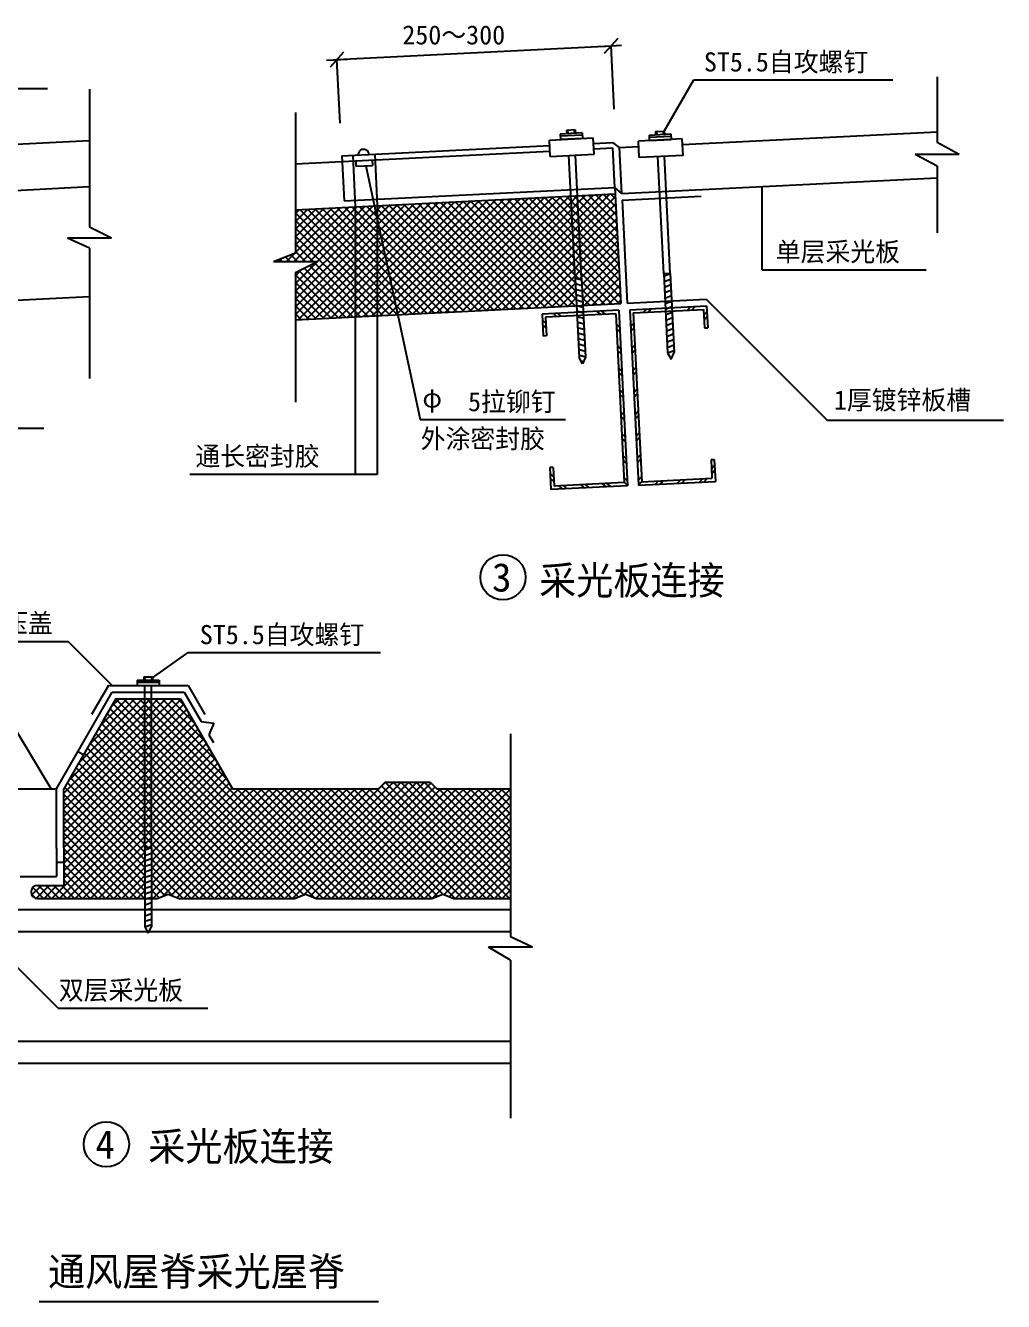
# Model space of a CAD drawing. Header units: metres. Extents: x -1136 to 13898, y -5885 to 14853.
# Drawn here: x 4993 to 13898, y -5885 to 5737 of the extents above; entities that cross this region are included whole.
import ezdxf

# ---------------------------------------------------------------- set-up
doc = ezdxf.new("R2010")
doc.units = ezdxf.units.M
for name, color, linetype in [('1', 2, 'Continuous'), ('2', 3, 'Continuous'), ('3', 4, 'Continuous'), ('4', 5, 'Continuous'), ('5', 6, 'Continuous'), ('标注', 2, 'Continuous')]:
    doc.layers.add(name, color=color, linetype=linetype)

# ---------------------------------------------------------------- blocks, each defined once
blk = doc.blocks.new('_ArchTick')
blk.add_line((-0.32, 0), (0.32, 0))
at = {"color": 6, "linetype": 'ByBlock'}
blk.add_lwpolyline([(-0.21, -0.21), (0.22, 0.22)], dxfattribs=at)

msp = doc.modelspace()

# ---------------------------------------------------------------- linework, layer by layer
for p, q in [((7875.39, 4499.02), (9768.97, 4593.69)), ((9997.18, 3433.64), (9941.25, 4552.25)), ((10057.11, 3436.64), (10001.18, 4555.24)), ((10168.47, 4613.67), (10342.31, 4622.36)), ((10360.29, 4262.81), (10342.31, 4622.36)), ((10423.75, 4205.91), (10402.78, 4625.38)), ((9960.34, 4127.63), (10017.14, 4184.43)), ((10020.92, 4117.5), (10091.57, 4188.15)), ((10024.29, 4050.16), (10166.01, 4191.88)), ((10027.66, 3982.82), (10240.44, 4195.6)), ((10031.02, 3915.47), (10314.87, 4199.32)), ((10378.16, 3862.55), (10054.42, 4186.3)), ((10374.44, 3936.98), (10121.76, 4189.66)), ((10370.72, 4011.42), (10189.1, 4193.03)), ((10367, 4085.85), (10256.45, 4196.4)), ((10363.28, 4160.28), (10323.79, 4199.77)), ((7437.55, 3584.74), (7933.04, 4080.23)), ((7448.62, 3666.53), (7858.6, 4076.51)), ((7448.62, 3737.24), (7784.17, 4072.78)), ((7448.62, 3807.95), (7709.74, 4069.06)), ((7508.26, 3584.74), (7994.16, 4070.65)), ((7994.16, 3771.67), (7697.39, 4068.45)), ((7994.16, 3842.39), (7764.74, 4071.81)), ((7994.16, 3913.1), (7832.08, 4075.18)), ((7994.16, 3983.81), (7899.42, 4078.55)), ((7994.16, 4054.52), (7966.77, 4081.91)), ((7994.16, 3929.22), (8156.33, 4091.39)), ((7994.16, 3999.93), (8081.9, 4087.67)), ((7994.16, 4070.65), (8007.47, 4083.95)), ((8193.91, 3925.48), (8034.11, 4085.28)), ((8185.8, 4004.3), (8101.45, 4088.65)), ((8193.91, 3987.55), (8305.2, 4098.84)), ((8193.91, 4058.26), (8230.77, 4095.11)), ((8202.67, 3925.6), (8379.63, 4102.56)), ((8215.15, 3867.37), (8454.06, 4106.28)), ((8227.64, 3809.14), (8528.49, 4110)), ((9189.71, 3141.81), (8236.14, 4095.38)), ((8240.12, 3750.91), (8602.93, 4113.72)), ((8252.6, 3692.68), (8677.36, 4117.44)), ((8265.08, 3634.45), (8751.79, 4121.17)), ((8277.56, 3576.23), (8826.22, 4124.89)), ((8290.04, 3518), (8900.66, 4128.61)), ((8302.53, 3459.77), (8975.09, 4132.33)), ((9257.05, 3145.18), (8303.48, 4098.75)), ((8315.01, 3401.54), (9049.52, 4136.05)), ((8327.49, 3343.31), (9123.95, 4139.77)), ((8339.97, 3285.08), (9198.39, 4143.5)), ((8352.45, 3226.85), (9272.82, 4147.22)), ((8364.93, 3168.62), (9347.25, 4150.94)), ((9324.4, 3148.55), (8370.83, 4102.12)), ((8377.41, 3110.39), (9421.68, 4154.66)), ((9391.74, 3151.91), (8438.17, 4105.48)), ((8442.17, 3104.44), (9496.11, 4158.38)), ((9459.09, 3155.28), (8505.51, 4108.85)), ((8516.6, 3108.16), (9570.55, 4162.1)), ((9526.43, 3158.65), (8572.86, 4112.22)), ((8591.03, 3111.88), (9644.98, 4165.83)), ((9593.77, 3162.02), (8640.2, 4115.59)), ((8665.47, 3115.6), (9719.41, 4169.55)), ((9661.12, 3165.38), (8707.55, 4118.95)), ((8739.9, 3119.32), (9793.84, 4173.27)), ((9728.46, 3168.75), (8774.89, 4122.32)), ((8814.33, 3123.04), (9868.28, 4176.99)), ((9795.8, 3172.12), (8842.23, 4125.69)), ((8888.76, 3126.77), (9942.71, 4180.71)), ((9863.15, 3175.48), (8909.58, 4129.06)), ((8963.19, 3130.49), (9960.34, 4127.63)), ((9930.49, 3178.85), (8976.92, 4132.42)), ((9997.83, 3182.22), (9044.26, 4135.79)), ((10004.4, 3246.36), (9111.61, 4139.16)), ((10000.68, 3320.79), (9178.95, 4142.52)), ((9996.96, 3395.22), (9246.29, 4145.89)), ((9993.24, 3469.66), (9313.64, 4149.26)), ((9989.52, 3544.09), (9380.98, 4152.63)), ((9985.8, 3618.52), (9448.32, 4155.99)), ((9982.07, 3692.95), (9515.67, 4159.36)), ((9978.35, 3767.38), (9583.01, 4162.73)), ((9974.63, 3841.82), (9650.35, 4166.09)), ((9970.91, 3916.25), (9717.7, 4169.46)), ((9967.19, 3990.68), (9785.04, 4172.83)), ((9963.47, 4065.11), (9852.38, 4176.2)), ((9959.74, 4139.55), (9919.73, 4179.56)), ((10022.98, 4076.31), (9959.74, 4139.55)), ((9963.71, 4060.29), (10020.92, 4117.5)), ((10019.26, 4150.74), (9987.07, 4182.93)), ((10381.88, 3788.12), (10019.26, 4150.74)), ((10385.6, 3713.69), (10022.98, 4076.31)), ((10034.39, 3848.13), (10362.48, 4176.22)), ((10037.76, 3780.79), (10365.85, 4108.87)), ((7448.62, 3878.66), (7635.31, 4065.34)), ((7448.62, 3949.37), (7560.88, 4061.62)), ((7448.62, 4020.08), (7486.44, 4057.9)), ((7994.16, 3488.83), (7448.62, 4034.37)), ((7994.16, 3418.12), (7448.62, 3963.66)), ((7994.16, 3559.54), (7495.36, 4058.34)), ((7994.16, 3630.25), (7562.71, 4061.71)), ((7578.97, 3584.74), (7994.16, 3999.93)), ((7994.16, 3700.96), (7630.05, 4065.08)), ((8193.91, 3854.77), (7994.16, 4054.52)), ((7994.16, 3858.51), (8177.71, 4042.06)), ((7994.16, 3787.8), (8190.19, 3983.83)), ((8193.91, 3784.06), (7994.16, 3983.81)), ((9122.37, 3138.45), (8193.91, 4066.9)), ((9055.02, 3135.08), (8193.91, 3996.19)), ((9037.63, 3134.21), (9963.71, 4060.29)), ((9112.06, 3137.93), (9967.07, 3992.95)), ((10026.7, 4001.88), (9963.47, 4065.11)), ((9967.07, 3992.95), (10024.29, 4050.16)), ((10030.42, 3927.45), (9967.19, 3990.68)), ((9970.44, 3925.6), (10027.66, 3982.82)), ((10389.33, 3639.25), (10026.7, 4001.88)), ((10041.12, 3713.44), (10369.21, 4041.53)), ((10044.49, 3646.1), (10372.58, 3974.19)), ((7448.62, 3383.68), (7994.16, 3929.22)), ((7994.16, 3347.41), (7448.62, 3892.95)), ((7448.62, 3312.97), (7994.16, 3858.51)), ((7994.16, 3717.09), (8193.91, 3916.84)), ((8193.91, 3713.35), (7994.16, 3913.1)), ((7994.16, 3646.38), (8193.91, 3846.13)), ((8193.91, 3642.63), (7994.16, 3842.39)), ((8193.91, 3916.84), (8202.67, 3925.6)), ((8205.1, 3914.3), (8193.91, 3925.48)), ((8193.91, 3846.13), (8215.15, 3867.37)), ((8224.39, 3824.29), (8193.91, 3854.77)), ((8987.68, 3131.71), (8205.1, 3914.3)), ((9186.49, 3141.65), (9970.44, 3925.6)), ((9260.92, 3145.37), (9973.81, 3858.26)), ((10034.15, 3853.01), (9970.91, 3916.25)), ((9973.81, 3858.26), (10031.02, 3915.47)), ((10037.87, 3778.58), (9974.63, 3841.82)), ((9977.18, 3790.92), (10034.39, 3848.13)), ((10393.05, 3564.82), (10030.42, 3927.45)), ((10396.77, 3490.39), (10034.15, 3853.01)), ((10047.86, 3578.76), (10375.95, 3906.84)), ((10051.23, 3511.41), (10379.31, 3839.5)), ((7994.16, 3276.7), (7448.62, 3822.24)), ((7448.62, 3242.26), (7994.16, 3787.8)), ((7615.41, 3584.74), (7448.62, 3751.53)), ((7994.16, 3575.67), (8193.91, 3775.42)), ((8193.91, 3571.92), (7994.16, 3771.67)), ((8193.91, 3775.42), (8227.64, 3809.14)), ((8243.68, 3734.29), (8193.91, 3784.06)), ((8193.91, 3704.71), (8240.12, 3750.91)), ((8920.34, 3128.34), (8224.39, 3824.29)), ((8852.99, 3124.98), (8243.68, 3734.29)), ((9335.36, 3149.09), (9977.18, 3790.92)), ((9409.79, 3152.82), (9980.54, 3723.57)), ((10041.59, 3704.15), (9978.35, 3767.38)), ((9980.54, 3723.57), (10037.76, 3780.79)), ((10400.49, 3415.96), (10037.87, 3778.58)), ((10054.59, 3444.07), (10382.68, 3772.16)), ((7296.13, 3584.74), (7328.71, 3617.32)), ((7332.57, 3584.74), (7308.16, 3609.15)), ((7403.28, 3584.74), (7358.45, 3629.57)), ((7366.84, 3584.74), (7446.59, 3664.49)), ((7473.99, 3584.74), (7409.18, 3649.55)), ((7448.62, 3171.55), (7994.16, 3717.09)), ((7544.7, 3584.74), (7448.62, 3680.82)), ((7448.62, 3100.84), (7994.16, 3646.38)), ((7994.16, 3504.96), (8193.91, 3704.71)), ((8193.91, 3501.21), (7994.16, 3700.96)), ((7994.16, 3434.25), (8193.91, 3634)), ((8193.91, 3430.5), (7994.16, 3630.25)), ((8262.97, 3644.29), (8193.91, 3713.35)), ((8193.91, 3634), (8252.6, 3692.68)), ((8282.27, 3554.28), (8193.91, 3642.63)), ((8193.91, 3563.29), (8265.08, 3634.45)), ((8785.65, 3121.61), (8262.97, 3644.29)), ((9484.22, 3156.54), (9983.91, 3656.23)), ((10045.31, 3629.72), (9982.07, 3692.95)), ((9983.91, 3656.23), (10041.12, 3713.44)), ((10049.03, 3555.28), (9985.8, 3618.52)), ((9987.28, 3588.88), (10044.49, 3646.1)), ((10404.21, 3341.52), (10041.59, 3704.15)), ((10407.93, 3267.09), (10045.31, 3629.72)), ((10057.96, 3376.73), (10386.05, 3704.81)), ((10061.33, 3309.38), (10389.42, 3637.47)), ((7261.86, 3584.74), (7259.21, 3587.39)), ((7448.62, 3454.39), (7507.62, 3513.39)), ((7474.55, 3056.05), (7994.16, 3575.67)), ((7910.18, 3077.84), (7488.03, 3499.99)), ((7977.53, 3081.2), (7534.77, 3523.97)), ((7548.98, 3059.78), (7994.16, 3504.96)), ((7994.16, 3135.28), (7582.22, 3547.23)), ((7994.16, 3205.99), (7628.24, 3571.91)), ((7994.16, 3363.54), (8193.91, 3563.29)), ((8193.91, 3359.79), (7994.16, 3559.54)), ((7994.16, 3292.83), (8193.91, 3492.58)), ((8193.91, 3289.08), (7994.16, 3488.83)), ((8193.91, 3492.58), (8277.56, 3576.23)), ((8301.56, 3464.28), (8193.91, 3571.92)), ((8193.91, 3421.87), (8290.04, 3518)), ((8320.85, 3374.28), (8193.91, 3501.21)), ((8718.31, 3118.24), (8282.27, 3554.28)), ((9558.65, 3160.26), (9987.28, 3588.88)), ((9633.08, 3163.98), (9990.64, 3521.54)), ((10052.75, 3480.85), (9989.52, 3544.09)), ((9990.64, 3521.54), (10047.86, 3578.76)), ((9994.01, 3454.2), (10051.23, 3511.41)), ((10401.89, 3202.42), (10049.03, 3555.28)), ((10064.7, 3242.04), (10392.78, 3570.13)), ((10079.68, 3186.31), (10396.15, 3502.78)), ((7842.84, 3074.47), (7448.62, 3468.69)), ((7775.5, 3071.1), (7448.62, 3397.98)), ((7623.41, 3063.5), (7994.16, 3434.25)), ((7994.16, 3222.12), (8193.91, 3421.87)), ((8193.91, 3218.37), (7994.16, 3418.12)), ((8193.91, 3351.16), (8302.53, 3459.77)), ((8340.14, 3284.28), (8193.91, 3430.5)), ((8193.91, 3280.45), (8315.01, 3401.54)), ((8650.96, 3114.88), (8301.56, 3464.28)), ((8583.62, 3111.51), (8320.85, 3374.28)), ((9707.52, 3167.7), (9994.01, 3454.2)), ((9781.95, 3171.42), (9997.38, 3386.85)), ((10028.81, 3434.08), (9993.24, 3469.66)), ((10045.44, 3434.91), (10054.59, 3444.07)), ((10334.55, 3199.05), (10052.75, 3480.85)), ((10267.21, 3195.69), (10056.48, 3406.42)), ((10154.11, 3190.03), (10399.52, 3435.44)), ((7708.15, 3067.73), (7448.62, 3327.27)), ((7640.81, 3064.37), (7448.62, 3256.55)), ((7697.85, 3067.22), (7994.16, 3363.54)), ((7772.28, 3070.94), (7994.16, 3292.83)), ((7994.16, 3151.41), (8193.91, 3351.16)), ((8193.91, 3147.66), (7994.16, 3347.41)), ((8179.56, 3091.31), (7994.16, 3276.7)), ((7995.57, 3082.11), (8193.91, 3280.45)), ((8359.43, 3194.27), (8193.91, 3359.79)), ((8193.91, 3209.74), (8327.49, 3343.31)), ((8378.73, 3104.27), (8193.91, 3289.08)), ((8193.91, 3139.02), (8339.97, 3285.08)), ((8516.28, 3108.14), (8340.14, 3284.28)), ((9856.38, 3175.15), (10000.75, 3319.51)), ((10199.86, 3192.32), (10060.2, 3331.99)), ((10132.52, 3188.95), (10063.92, 3257.55)), ((10228.54, 3193.75), (10402.88, 3368.1)), ((10302.98, 3197.48), (10406.25, 3300.75)), ((7573.47, 3061), (7448.62, 3185.84)), ((7846.71, 3074.66), (7994.16, 3222.12)), ((7921.14, 3078.38), (7994.16, 3151.41)), ((8112.22, 3087.94), (7994.16, 3205.99)), ((8070.01, 3085.83), (8193.91, 3209.74)), ((8144.44, 3089.55), (8193.91, 3139.02)), ((8314.25, 3098.04), (8193.91, 3218.37)), ((8246.9, 3094.67), (8193.91, 3147.66)), ((8218.87, 3093.27), (8352.45, 3226.85)), ((8293.3, 3096.99), (8364.93, 3168.62)), ((8448.93, 3104.77), (8359.43, 3194.27)), ((9930.81, 3178.87), (10004.11, 3252.17)), ((10005.25, 3182.59), (10007.48, 3184.82)), ((10377.41, 3201.2), (10409.62, 3233.41)), ((7506.12, 3057.63), (7448.62, 3115.13)), ((8044.87, 3084.57), (7994.16, 3135.28)), ((8367.74, 3100.71), (8377.41, 3110.39)), ((8381.59, 3101.41), (8378.73, 3104.27)), ((6080.22, -1751.28), (6080.22, -274.67)), ((6140.22, -1751.28), (6140.22, -274.67)), ((5387.68, -1139.06), (6081.76, -444.97)), ((5484.28, -971.74), (6062.55, -393.47)), ((5580.89, -804.43), (5991.84, -393.47)), ((5677.49, -637.11), (5921.13, -393.47)), ((5774.09, -469.79), (5850.42, -393.47)), ((6081.76, -734.33), (5789.88, -442.45)), ((6081.76, -663.61), (5815.77, -397.62)), ((6081.76, -592.9), (5882.33, -393.47)), ((6081.76, -522.19), (5953.04, -393.47)), ((6081.76, -451.48), (6023.75, -393.47)), ((6081.76, -444.97), (6133.26, -393.47)), ((6141.76, -511.48), (6081.76, -451.48)), ((6081.76, -515.68), (6141.76, -455.68)), ((6141.76, -440.77), (6094.46, -393.47)), ((6141.76, -597.1), (6345.39, -393.47)), ((6141.76, -526.39), (6274.68, -393.47)), ((6141.76, -455.68), (6203.97, -393.47)), ((6141.76, -667.81), (6409.29, -400.28)), ((6830.11, -1129.12), (6141.76, -440.77)), ((6141.76, -738.52), (6435.18, -445.11)), ((6733.51, -961.81), (6165.17, -393.47)), ((6636.9, -794.49), (6235.88, -393.47)), ((6540.3, -627.18), (6306.59, -393.47)), ((6443.69, -459.86), (6377.3, -393.47)), ((5344.71, -1252.73), (6081.76, -515.68)), ((6081.76, -946.46), (5712.24, -576.93)), ((6081.76, -875.75), (5738.12, -532.1)), ((6081.76, -805.04), (5764, -487.28)), ((6141.76, -582.19), (6081.76, -522.19)), ((6081.76, -586.39), (6141.76, -526.39)), ((6141.76, -809.23), (6461.06, -489.94)), ((7843.75, -2213.47), (6141.76, -511.48)), ((6141.76, -879.95), (6486.94, -534.77)), ((6141.76, -950.66), (6512.82, -579.59)), ((5344.71, -1323.44), (6081.76, -586.39)), ((5344.71, -1394.16), (6081.76, -657.1)), ((6081.76, -1087.88), (5660.47, -666.59)), ((6081.76, -1017.17), (5686.35, -621.76)), ((6141.76, -652.9), (6081.76, -592.9)), ((6081.76, -657.1), (6141.76, -597.1)), ((6141.76, -723.61), (6081.76, -663.61)), ((6081.76, -727.81), (6141.76, -667.81)), ((7773.04, -2213.47), (6141.76, -582.19)), ((6141.76, -1021.37), (6538.71, -624.42)), ((7702.33, -2213.47), (6141.76, -652.9)), ((6141.76, -1092.08), (6564.59, -669.25)), ((5344.71, -1464.87), (6081.76, -727.81)), ((5344.71, -1535.58), (6081.76, -798.52)), ((6081.76, -1300.01), (5582.82, -801.07)), ((6081.76, -1229.3), (5608.7, -756.24)), ((6081.76, -1158.59), (5634.59, -711.42)), ((6141.76, -794.33), (6081.76, -734.33)), ((6081.76, -798.52), (6141.76, -738.52)), ((6141.76, -865.04), (6081.76, -805.04)), ((6081.76, -869.23), (6141.76, -809.23)), ((6141.76, -1162.79), (6590.47, -714.08)), ((7622.89, -2204.75), (6141.76, -723.61)), ((6141.76, -1233.5), (6616.35, -758.91)), ((7527.71, -2180.27), (6141.76, -794.33)), ((6141.76, -1304.21), (6642.24, -803.73)), ((5344.71, -1606.29), (6081.76, -869.23)), ((6081.76, -1441.43), (5531.06, -890.73)), ((6081.76, -1370.72), (5556.94, -845.9)), ((6141.76, -935.75), (6081.76, -875.75)), ((6081.76, -939.95), (6141.76, -879.95)), ((6141.76, -1374.92), (6668.12, -848.56)), ((7477.2, -2200.48), (6141.76, -865.04)), ((6141.76, -1445.63), (6694, -893.39)), ((5344.71, -1677), (6081.76, -939.95)), ((5344.71, -1747.71), (6081.76, -1010.66)), ((6081.76, -1653.56), (5453.41, -1025.21)), ((6081.76, -1582.85), (5479.29, -980.38)), ((6081.76, -1512.14), (5505.17, -935.56)), ((6141.76, -1006.46), (6081.76, -946.46)), ((6081.76, -1010.66), (6141.76, -950.66)), ((6141.76, -1077.17), (6081.76, -1017.17)), ((6081.76, -1081.37), (6141.76, -1021.37)), ((7419.49, -2213.47), (6141.76, -935.75)), ((6141.76, -1516.34), (6719.89, -938.22)), ((6141.76, -1587.05), (6745.77, -983.04)), ((7348.78, -2213.47), (6141.76, -1006.46)), ((6141.76, -1657.76), (6771.65, -1027.87)), ((5344.71, -1818.42), (6081.76, -1081.37)), ((5344.71, -1889.13), (6081.76, -1152.08)), ((6081.76, -1865.7), (5375.76, -1159.69)), ((6081.76, -1794.99), (5401.64, -1114.87)), ((6081.76, -1724.28), (5427.53, -1070.04)), ((6141.76, -1147.88), (6081.76, -1087.88)), ((6081.76, -1152.08), (6141.76, -1092.08)), ((6141.76, -1218.59), (6081.76, -1158.59)), ((6141.76, -1728.47), (6797.53, -1072.7)), ((7278.07, -2213.47), (6141.76, -1077.17)), ((6141.76, -1799.18), (6823.42, -1117.53)), ((7207.36, -2213.47), (6141.76, -1147.88)), ((7212.4, -2213.47), (8272.4, -1153.47)), ((7283.11, -2213.47), (8343.11, -1153.47)), ((7353.82, -2213.47), (8413.82, -1153.47)), ((7424.53, -2213.47), (8484.53, -1153.47)), ((7528.93, -2179.79), (8555.24, -1153.47)), ((7588.45, -2190.97), (8625.95, -1153.47)), ((7638.96, -2211.17), (8688.41, -1161.72)), ((9328.68, -2213.47), (8269.42, -1154.22)), ((9399.39, -2213.47), (8339.39, -1153.47)), ((9411.76, -2155.14), (8410.1, -1153.47)), ((9411.76, -2084.43), (8480.81, -1153.47)), ((9411.76, -2013.72), (8551.52, -1153.47)), ((9411.76, -1943.01), (8622.23, -1153.47)), ((5344.71, -1959.84), (6081.76, -1222.79)), ((6081.76, -2007.12), (5344.71, -1270.07)), ((6081.76, -1936.41), (5349.88, -1204.52)), ((6081.76, -1222.79), (6141.76, -1162.79)), ((6141.76, -1289.3), (6081.76, -1229.3)), ((6081.76, -1293.5), (6141.76, -1233.5)), ((6141.76, -1869.9), (6849.3, -1162.36)), ((6141.76, -1940.61), (6875.18, -1207.18)), ((6141.76, -2152.74), (7081.03, -1213.47)), ((6141.76, -2082.03), (7010.31, -1213.47)), ((6141.76, -2011.32), (6939.6, -1213.47)), ((7136.64, -2213.47), (6141.76, -1218.59)), ((6151.74, -2213.47), (7151.74, -1213.47)), ((6240.94, -2194.98), (7222.45, -1213.47)), ((6322.17, -2184.46), (7293.16, -1213.47)), ((6372.68, -2204.66), (7363.87, -1213.47)), ((6434.58, -2213.47), (7434.58, -1213.47)), ((6505.29, -2213.47), (7505.29, -1213.47)), ((6576, -2213.47), (7576, -1213.47)), ((6646.71, -2213.47), (7646.71, -1213.47)), ((6717.42, -2213.47), (7717.42, -1213.47)), ((6788.13, -2213.47), (7788.13, -1213.47)), ((6858.84, -2213.47), (7858.84, -1213.47)), ((7914.46, -2213.47), (6914.46, -1213.47)), ((6929.55, -2213.47), (7929.55, -1213.47)), ((7985.17, -2213.47), (6985.17, -1213.47)), ((7000.26, -2213.47), (8000.26, -1213.47)), ((8055.88, -2213.47), (7055.88, -1213.47)), ((7070.98, -2213.47), (8070.98, -1213.47)), ((8126.59, -2213.47), (7126.59, -1213.47)), ((7141.69, -2213.47), (8141.69, -1213.47)), ((8197.3, -2213.47), (7197.3, -1213.47)), ((8268.02, -2213.47), (7268.02, -1213.47)), ((8338.73, -2213.47), (7338.73, -1213.47)), ((8409.44, -2213.47), (7409.44, -1213.47)), ((8480.15, -2213.47), (7480.15, -1213.47)), ((8550.86, -2213.47), (7550.86, -1213.47)), ((8621.57, -2213.47), (7621.57, -1213.47)), ((8692.28, -2213.47), (7692.28, -1213.47)), ((7707.37, -2213.47), (8723.77, -1197.08)), ((8743.48, -2193.96), (7762.99, -1213.47)), ((7778.08, -2213.47), (8778.08, -1213.47)), ((8793.99, -2173.76), (7833.7, -1213.47)), ((7848.79, -2213.47), (8848.79, -1213.47)), ((8904.41, -2213.47), (7904.41, -1213.47)), ((7919.5, -2213.47), (8919.5, -1213.47)), ((8975.12, -2213.47), (7975.12, -1213.47)), ((7990.21, -2213.47), (8990.21, -1213.47)), ((9045.83, -2213.47), (8045.83, -1213.47)), ((8060.92, -2213.47), (9060.92, -1213.47)), ((9116.54, -2213.47), (8116.54, -1213.47)), ((8131.64, -2213.47), (9131.64, -1213.47)), ((9187.25, -2213.47), (8187.25, -1213.47)), ((8202.35, -2213.47), (9202.35, -1213.47)), ((9257.97, -2213.47), (8234.06, -1189.57)), ((8273.06, -2213.47), (9273.06, -1213.47)), ((8343.77, -2213.47), (9343.77, -1213.47)), ((8414.48, -2213.47), (9411.76, -1216.19)), ((9411.76, -1872.29), (8752.94, -1213.47)), ((9411.76, -1801.58), (8823.65, -1213.47)), ((9411.76, -1730.87), (8894.36, -1213.47)), ((9411.76, -1660.16), (8965.07, -1213.47)), ((9411.76, -1589.45), (9035.78, -1213.47)), ((9411.76, -1518.74), (9106.49, -1213.47)), ((9411.76, -1448.03), (9177.2, -1213.47)), ((9411.76, -1377.32), (9247.91, -1213.47)), ((9411.76, -1306.61), (9318.63, -1213.47)), ((9411.76, -1235.9), (9389.34, -1213.47)), ((5232.5, -2213.47), (6081.76, -1364.21)), ((5344.71, -2030.55), (6081.76, -1293.5)), ((6081.76, -2077.83), (5344.71, -1340.78)), ((6141.76, -1360.01), (6081.76, -1300.01)), ((6081.76, -1364.21), (6141.76, -1304.21)), ((6141.76, -1430.72), (6081.76, -1370.72)), ((6081.76, -1434.92), (6141.76, -1374.92)), ((7065.93, -2213.47), (6141.76, -1289.3)), ((6995.22, -2213.47), (6141.76, -1360.01)), ((8485.19, -2213.47), (9411.76, -1286.9)), ((8555.9, -2213.47), (9411.76, -1357.61)), ((5303.21, -2213.47), (6081.76, -1434.92)), ((6081.76, -2148.54), (5344.71, -1411.49)), ((6075.98, -2213.47), (5344.71, -1482.2)), ((5373.92, -2213.47), (6081.76, -1505.63)), ((6141.76, -1501.43), (6081.76, -1441.43)), ((6081.76, -1505.63), (6141.76, -1445.63)), ((6924.51, -2213.47), (6141.76, -1430.72)), ((6853.8, -2213.47), (6141.76, -1501.43)), ((8626.61, -2213.47), (9411.76, -1428.32)), ((8699.06, -2211.73), (9411.76, -1499.03)), ((6005.27, -2213.47), (5344.71, -1552.91)), ((5934.56, -2213.47), (5344.71, -1623.62)), ((5444.63, -2213.47), (6081.76, -1576.34)), ((6141.76, -1572.14), (6081.76, -1512.14)), ((6081.76, -1576.34), (6141.76, -1516.34)), ((6141.76, -1642.85), (6081.76, -1582.85)), ((6081.76, -1647.05), (6141.76, -1587.05)), ((6783.09, -2213.47), (6141.76, -1572.14)), ((8804.22, -2177.28), (9411.76, -1569.74)), ((5863.85, -2213.47), (5344.71, -1694.33)), ((5515.34, -2213.47), (6081.76, -1647.05)), ((5586.05, -2213.47), (6081.76, -1717.76)), ((6141.76, -1713.56), (6081.76, -1653.56)), ((6081.76, -1717.76), (6141.76, -1657.76)), ((6107.57, -1750.08), (6081.76, -1724.28)), ((6120.16, -1750.08), (6141.76, -1728.47)), ((6712.38, -2213.47), (6141.76, -1642.85)), ((6641.67, -2213.47), (6141.76, -1713.56)), ((8854.73, -2197.48), (9411.76, -1640.45)), ((8909.45, -2213.47), (9411.76, -1711.16)), ((5793.14, -2213.47), (5344.71, -1765.04)), ((5722.43, -2213.47), (5344.71, -1835.75)), ((5656.76, -2213.47), (6081.76, -1788.47)), ((5727.47, -2213.47), (6081.76, -1859.18)), ((6570.96, -2213.47), (6141.76, -1784.28)), ((6500.25, -2213.47), (6141.76, -1854.99)), ((8980.16, -2213.47), (9411.76, -1781.88)), ((9050.87, -2213.47), (9411.76, -1852.59)), ((5651.72, -2213.47), (5344.71, -1906.46)), ((5798.18, -2213.47), (6081.76, -1929.9)), ((6429.54, -2213.47), (6141.76, -1925.7)), ((9121.58, -2213.47), (9411.76, -1923.3)), ((5581.01, -2213.47), (5344.71, -1977.17)), ((5510.3, -2213.47), (5344.71, -2047.88)), ((5868.89, -2213.47), (6081.76, -2000.61)), ((5939.6, -2213.47), (6081.76, -2071.32)), ((6334.91, -2189.55), (6141.76, -1996.41)), ((6261.43, -2186.79), (6141.76, -2067.12)), ((9192.3, -2213.47), (9411.76, -1994.01)), ((9263.01, -2213.47), (9411.76, -2064.72)), ((5081.27, -2208.7), (5049.48, -2176.92)), ((5051.89, -2181.94), (5140.37, -2093.47)), ((5156.75, -2213.47), (5058.49, -2115.22)), ((5092.36, -2212.19), (5211.08, -2093.47)), ((5227.46, -2213.47), (5107.46, -2093.47)), ((5161.79, -2213.47), (5281.79, -2093.47)), ((5298.17, -2213.47), (5178.17, -2093.47)), ((5368.88, -2213.47), (5248.88, -2093.47)), ((5439.59, -2213.47), (5319.59, -2093.47)), ((6010.31, -2213.47), (6081.76, -2142.03)), ((6210.92, -2206.99), (6141.76, -2137.83)), ((9333.72, -2213.47), (9411.76, -2135.43)), ((9404.43, -2213.47), (9411.76, -2206.14)), ((6081.03, -2213.47), (6081.76, -2212.74)), ((6146.7, -2213.47), (6141.76, -2208.54)), ((5116.88, -5884.73), (8206.17, -5884.73))]:
    msp.add_line(p, q)
at = {"layer": '1'}
for p, q in [((7972.77, 4553.95), (7996.24, 4084.53)), ((8172.52, 4563.93), (8195.99, 4094.52)), ((10423.21, 4205.88), (13293.85, 4349.41)), ((2705.02, 4125.48), (5575.66, 4269.01)), ((7450.7, 4057.26), (10363.29, 4202.89)), ((7893.37, 4139.46), (10360.29, 4262.81)), ((10423.75, 4205.91), (10360.29, 4262.81)), ((10426.21, 4145.96), (11145.31, 4181.91)), ((10426.21, 4145.96), (10473.15, 3207.13)), ((2754.96, 3126.73), (5575.66, 3267.77)), ((7450.7, 3056.01), (10413.22, 3204.13)), ((10473.15, 3207.13), (11192.25, 3243.08)), ((5273.89, -1214.67), (5781.98, -334.67)), ((5747.34, -274.67), (5594.34, -539.67)), ((5747.34, -274.67), (6473.11, -274.67)), ((5781.98, -334.67), (6438.47, -334.67)), ((6438.47, -334.67), (6592.81, -601.99)), ((6473.11, -274.67), (6626.11, -539.67)), ((5816.62, -394.67), (5698.26, -599.67)), ((5816.62, -394.67), (6403.82, -394.67)), ((6403.82, -394.67), (6877.28, -1214.67)), ((6592.81, -601.99), (6708.64, -615.94)), ((6708.64, -615.94), (6662.81, -723.23)), ((6662.81, -723.23), (6704.06, -794.67)), ((8268.62, -1154.67), (8208.62, -1214.67)), ((8268.62, -1154.67), (8678.62, -1154.67)), ((8678.62, -1154.67), (8738.62, -1214.67)), ((4011.82, -1214.67), (5273.89, -1214.67)), ((6877.28, -1214.67), (8208.62, -1214.67)), ((8738.62, -1214.67), (9410.22, -1214.67)), ((5273.89, -1754.67), (5273.89, -2014.67)), ((5343.17, -1754.67), (5343.17, -2094.67)), ((4943.17, -2014.67), (5273.89, -2014.67)), ((5103.17, -2094.67), (5343.17, -2094.67)), ((6193.17, -2214.67), (6293.17, -2174.67)), ((6293.17, -2174.67), (6393.17, -2214.67)), ((7443.17, -2214.67), (7543.17, -2174.67)), ((7543.17, -2174.67), (7643.17, -2214.67)), ((8693.17, -2214.67), (8793.17, -2174.67)), ((8793.17, -2174.67), (8893.17, -2214.67)), ((5103.17, -2214.67), (6193.17, -2214.67)), ((6393.17, -2214.67), (7443.17, -2214.67)), ((7643.17, -2214.67), (8693.17, -2214.67)), ((8893.17, -2214.67), (9410.22, -2214.67))]:
    msp.add_line(p, q, dxfattribs=at)
msp.add_arc((5103.17, -2154.67), 60, 90, 270, dxfattribs=at)
at = {"layer": '2'}
for p, q in [((10809.29, 4775.87), (11078.8, 5242.66)), ((11078.8, 5242.66), (12889.59, 5242.66)), ((13293.85, 5270.56), (13293.85, 4672.63)), ((3360.61, 5162.26), (5194.65, 5162.26)), ((5575.66, 5158.37), (5575.66, 3899.69)), ((7450.7, 4943.23), (7450.7, 3666.77)), ((9999.68, 4785.45), (9919.78, 4781.46)), ((9919.78, 4781.46), (9921.28, 4751.5)), ((9929.77, 4781.96), (9931.26, 4752)), ((9989.69, 4784.95), (9991.19, 4754.99)), ((9999.68, 4785.45), (10001.18, 4755.49)), ((10729.39, 4771.88), (10809.29, 4775.87)), ((10729.39, 4771.88), (10730.89, 4741.91)), ((10739.38, 4772.38), (10740.88, 4742.41)), ((10799.3, 4775.37), (10800.8, 4745.41)), ((10809.29, 4775.87), (10810.79, 4745.91)), ((10975.58, 4654.02), (13293.85, 4769.94)), ((3257.4, 4573.63), (5575.66, 4689.54)), ((9763.97, 4693.57), (10163.47, 4713.54)), ((9771.46, 4543.76), (9763.97, 4693.57)), ((10061.1, 4758.49), (9861.35, 4748.5)), ((9861.35, 4748.5), (9863.85, 4698.56)), ((10062.1, 4738.51), (9862.35, 4728.53)), ((10063.6, 4708.55), (9863.85, 4698.56)), ((10061.1, 4758.49), (10063.6, 4708.55)), ((10170.96, 4563.73), (10163.47, 4713.54)), ((10165.97, 4663.61), (10339.81, 4672.3)), ((10402.78, 4625.38), (10339.81, 4672.3)), ((10973.09, 4703.96), (10573.59, 4683.99)), ((10581.08, 4534.17), (10573.59, 4683.99)), ((10670.96, 4738.92), (10870.71, 4748.91)), ((10670.96, 4738.92), (10673.46, 4688.98)), ((10671.96, 4718.94), (10871.71, 4728.93)), ((10673.46, 4688.98), (10873.21, 4698.97)), ((10870.71, 4748.91), (10873.21, 4698.97)), ((10980.58, 4554.15), (10973.09, 4703.96)), ((13493.85, 4561.82), (13293.85, 4672.63)), ((7872.9, 4548.95), (9766.47, 4643.63)), ((7872.9, 4548.95), (7893.37, 4139.46)), ((9771.46, 4543.76), (10170.96, 4563.73)), ((10402.78, 4625.38), (10576.08, 4634.05)), ((10980.58, 4554.15), (10581.08, 4534.17)), ((10804.3, 3474), (10750.86, 4542.66)), ((10864.22, 3477), (10810.79, 4545.66)), ((13293.85, 4455.7), (13093.85, 4561.82)), ((13493.85, 4561.82), (13093.85, 4561.82)), ((7450.7, 4477.78), (7875.39, 4499.02)), ((7999.66, 4505.09), (8002.15, 4455.16)), ((8002.15, 4455.16), (8151.96, 4462.65)), ((8090.56, 4459.58), (8585.92, 2148.62)), ((8149.47, 4512.58), (8151.96, 4462.65)), ((13293.85, 4455.7), (13293.85, 3848.79)), ((13293.85, 4455.7), (13293.85, 3848.79)), ((10360.29, 4262.81), (10413.22, 3204.13)), ((11700.41, 3511.04), (11700.41, 4269.74)), ((7996.24, 4084.53), (7996.24, 1648.62)), ((8195.99, 4094.52), (8195.99, 1648.62)), ((5775.66, 3801.13), (5575.66, 3899.69)), ((5575.66, 3707.41), (5375.66, 3801.13)), ((5775.66, 3801.13), (5375.66, 3801.13)), ((5575.66, 3707.41), (5575.66, 2521.26)), ((5575.66, 3707.41), (5575.66, 2521.26)), ((7250.7, 3585.99), (7450.7, 3666.77)), ((7250.7, 3585.99), (7650.7, 3585.99)), ((7450.7, 3487.52), (7650.7, 3585.99)), ((7450.7, 3487.52), (7450.7, 2306.12)), ((7450.7, 3487.52), (7450.7, 2306.12)), ((11700.41, 3511.04), (13195.77, 3511.04)), ((9997.18, 3433.64), (10057.11, 3436.64)), ((9997.18, 3433.64), (10033.14, 2714.54)), ((10058.1, 3416.66), (9997.18, 3433.64)), ((10060.6, 3366.73), (9999.68, 3383.71)), ((10057.11, 3436.64), (10093.06, 2717.54)), ((10864.22, 3477), (10804.3, 3474)), ((10804.3, 3474), (10840.25, 2754.9)), ((10805.3, 3454.02), (10864.22, 3477)), ((10807.79, 3404.09), (10866.72, 3427.06)), ((10810.29, 3354.15), (10869.22, 3377.12)), ((10864.22, 3477), (10900.18, 2757.89)), ((10063.1, 3316.79), (10002.17, 3333.77)), ((10065.6, 3266.85), (10004.67, 3283.83)), ((10812.79, 3304.21), (10871.71, 3327.18)), ((10815.28, 3254.27), (10874.21, 3277.24)), ((10068.09, 3216.91), (10007.17, 3233.89)), ((10070.59, 3166.98), (10009.67, 3183.95)), ((10817.78, 3204.34), (10876.71, 3227.31)), ((10820.28, 3154.4), (10879.2, 3177.37)), ((11192.25, 3243.08), (12291.65, 2143.69)), ((10073.09, 3117.04), (10012.16, 3134.02)), ((10075.58, 3067.1), (10014.66, 3084.08)), ((10078.08, 3017.16), (10017.16, 3034.14)), ((10822.77, 3104.46), (10881.7, 3127.43)), ((10825.27, 3054.52), (10884.2, 3077.49)), ((10827.77, 3004.59), (10886.69, 3027.56)), ((10080.58, 2967.23), (10019.65, 2984.2)), ((10083.07, 2917.29), (10022.15, 2934.27)), ((10083.07, 2917.29), (10022.15, 2934.27)), ((10830.26, 2954.65), (10889.19, 2977.62)), ((10832.76, 2904.71), (10891.69, 2927.68)), ((10085.57, 2867.35), (10024.65, 2884.33)), ((10088.07, 2817.41), (10027.14, 2834.39)), ((10835.26, 2854.77), (10894.18, 2877.74)), ((10837.76, 2804.83), (10896.68, 2827.81)), ((10090.56, 2767.48), (10029.64, 2784.45)), ((10093.06, 2717.54), (10032.14, 2734.52)), ((10066.09, 2656.11), (10033.14, 2714.54)), ((10073.8, 2673.66), (10052.91, 2679.49)), ((10093.06, 2717.54), (10066.09, 2656.11)), ((10840.25, 2754.9), (10899.18, 2777.87)), ((10840.25, 2754.9), (10873.21, 2696.47)), ((10863.79, 2713.16), (10884, 2721.04)), ((10873.21, 2696.47), (10900.18, 2757.89)), ((8585.92, 2148.62), (9909.8, 2148.62)), ((12291.65, 2143.69), (13898.33, 2143.69)), ((3634.62, 2068.22), (5159.62, 2068.22)), ((8195.99, 1648.62), (6489.69, 1648.62)), ((5384.32, 122.31), (4718.9, 122.31)), ((5781.3, -274.67), (5384.32, 122.31)), ((6150.22, -204.67), (6474.22, 26.75)), ((6474.22, 26.75), (8224.52, 26.75)), ((6010.22, -224.67), (6210.22, -224.67)), ((6010.22, -224.67), (6010.22, -274.67)), ((6070.22, -194.67), (6150.22, -194.67)), ((6070.22, -194.67), (6070.22, -224.67)), ((6080.22, -194.67), (6080.22, -224.67)), ((6140.22, -194.67), (6140.22, -224.67)), ((6150.22, -194.67), (6150.22, -224.67)), ((6210.22, -224.67), (6210.22, -274.67)), ((6010.22, -244.67), (6210.22, -244.67)), ((6010.22, -274.67), (6210.22, -274.67)), ((5227.85, -1214.67), (4791.68, -490.56)), ((5698.26, -599.67), (5343.17, -1214.67)), ((9410.22, -714.67), (9410.22, -2562.84)), ((5520.72, -907.17), (5468.76, -877.17)), ((5273.89, -1754.67), (5273.89, -1214.67)), ((5343.17, -1754.67), (5343.17, -1214.67)), ((6140.22, -1751.28), (6080.22, -1751.28)), ((6080.22, -1771.28), (6140.22, -1751.28)), ((6080.22, -1751.28), (6080.22, -2471.28)), ((6080.22, -1821.28), (6140.22, -1801.28)), ((6080.22, -1871.28), (6140.22, -1851.28)), ((6140.22, -1751.28), (6140.22, -2471.28)), ((5273.89, -1884.67), (5343.17, -1884.67)), ((6080.22, -1921.28), (6140.22, -1901.28)), ((6080.22, -1971.28), (6140.22, -1951.28)), ((6080.22, -2021.28), (6140.22, -2001.28)), ((6080.22, -2071.28), (6140.22, -2051.28)), ((6080.22, -2121.28), (6140.22, -2101.28)), ((6080.22, -2171.28), (6140.22, -2151.28)), ((6080.22, -2221.28), (6140.22, -2201.28)), ((2810.22, -2314.67), (9410.22, -2314.67)), ((5291.37, -3214.67), (4291.37, -2214.67)), ((6080.22, -2271.28), (6140.22, -2251.28)), ((6080.22, -2321.28), (6140.22, -2301.28)), ((6080.22, -2371.28), (6140.22, -2351.28)), ((6080.22, -2421.28), (6140.22, -2401.28)), ((2810.22, -2514.67), (9410.22, -2514.67)), ((6080.22, -2471.28), (6140.22, -2451.28)), ((6080.22, -2471.28), (6110.22, -2531.28)), ((6101.65, -2514.14), (6122.22, -2507.28)), ((6110.22, -2531.28), (6140.22, -2471.28)), ((9610.22, -2657.53), (9210.22, -2657.53)), ((9410.22, -2777.07), (9210.22, -2657.53)), ((9610.22, -2657.53), (9410.22, -2562.84)), ((9410.22, -2777.07), (9410.22, -3691.51)), ((9410.22, -2777.07), (9410.22, -4214.67)), ((5291.37, -3214.67), (6653.56, -3214.67)), ((2810.22, -3514.67), (9410.22, -3514.67)), ((2810.22, -3714.67), (9410.22, -3714.67))]:
    msp.add_line(p, q, dxfattribs=at)
msp.add_arc((8072.06, 4558.78), 50, 2.86, 182.86, dxfattribs=at)
at = {"layer": '3'}
for p, q in [((7829.18, 5426.87), (10325.7, 5551.7)), ((10354.8, 4973.42), (10325.87, 5551.89)), ((7857.92, 4848.58), (7828.99, 5427.05))]:
    msp.add_line(p, q, dxfattribs=at)
msp.add_solid([(7829.18, 5426.9), (7829.18, 5426.84), (7829, 5426.87)], dxfattribs=at)
at = {"layer": '4'}
for centre in [(9340.97, 711.13), (5729.46, -4453.1)]:
    msp.add_circle(centre, 205.99, dxfattribs=at)
at = {"layer": '5'}
for p, q in [((10396.24, 3143.21), (9697.12, 3108.25)), ((10396.24, 3143.21), (10476.14, 1545.21)), ((10496.12, 3148.2), (11195.25, 3183.16)), ((10496.12, 3148.2), (10576.02, 1550.2)), ((10527.58, 3119.74), (11166.78, 3151.7)), ((10621.53, 3124.44), (10649.99, 3155.9)), ((10663.28, 3126.51), (10691.74, 3157.97)), ((11021.03, 3144.41), (11049.49, 3175.87)), ((11063.4, 3146.53), (11091.86, 3177.99)), ((11166.78, 3151.7), (11175.27, 2981.91)), ((11195.25, 3183.16), (11205.23, 2983.41)), ((9697.12, 3108.25), (9707.11, 2908.5)), ((9731.28, 3025.79), (9699.82, 3054.26)), ((10367.78, 3111.75), (9728.58, 3079.79)), ((9728.58, 3079.79), (9737.07, 2910)), ((9831.96, 3084.96), (9800.5, 3113.42)), ((9871.62, 3086.84), (9840.16, 3115.31)), ((10231.46, 3104.93), (10200, 3133.4)), ((10231.46, 3104.93), (10200, 3133.4)), ((10273.84, 3107.05), (10242.37, 3135.52)), ((10367.78, 3111.75), (10444.68, 1573.67)), ((10503.81, 2994.33), (10532.28, 3025.79)), ((10527.58, 3119.74), (10604.48, 1581.66)), ((11169.48, 3097.7), (11197.95, 3129.16)), ((11171.6, 3055.33), (11200.06, 3086.79)), ((9733.4, 2983.42), (9701.94, 3011.88)), ((9737.07, 2910), (9707.11, 2908.5)), ((10403.94, 2989.34), (10372.48, 3017.8)), ((10406.06, 2946.97), (10374.6, 2975.43)), ((10505.93, 2951.96), (10534.4, 2983.42)), ((11175.27, 2981.91), (11205.23, 2983.41)), ((10413.93, 2789.59), (10382.46, 2818.05)), ((10513.8, 2794.58), (10542.27, 2826.04)), ((10416.04, 2747.22), (10384.58, 2775.68)), ((10515.92, 2752.21), (10544.38, 2783.67)), ((10423.91, 2589.84), (10392.45, 2618.3)), ((10426.03, 2547.46), (10394.57, 2575.93)), ((10523.79, 2594.83), (10552.25, 2626.29)), ((10525.91, 2552.46), (10554.37, 2583.92)), ((10433.9, 2390.09), (10402.44, 2418.55)), ((10436.02, 2347.71), (10404.56, 2376.18)), ((10533.78, 2395.08), (10562.24, 2426.54)), ((10535.89, 2352.71), (10564.36, 2384.17)), ((10443.89, 2190.34), (10412.43, 2218.8)), ((10543.76, 2195.33), (10572.23, 2226.79)), ((10446.01, 2147.96), (10414.55, 2176.43)), ((10545.88, 2152.96), (10574.35, 2184.42)), ((10453.88, 1990.59), (10422.41, 2019.05)), ((10455.99, 1948.21), (10424.53, 1976.68)), ((10553.75, 1995.58), (10582.22, 2027.04)), ((10555.87, 1953.21), (10584.33, 1984.67)), ((10463.86, 1790.84), (10432.4, 1819.3)), ((10465.98, 1748.46), (10434.52, 1776.93)), ((10563.74, 1795.83), (10592.2, 1827.29)), ((10565.86, 1753.46), (10594.32, 1784.92)), ((11235.2, 1783.41), (11265.16, 1784.91)), ((11235.2, 1783.41), (11243.69, 1613.62)), ((11265.16, 1784.91), (11275.15, 1585.16)), ((9796.99, 1711.5), (9767.03, 1710)), ((9767.03, 1710), (9777.02, 1510.25)), ((9801.19, 1627.54), (9769.73, 1656)), ((9796.99, 1711.5), (9805.48, 1541.71)), ((10573.73, 1596.08), (10602.19, 1627.54)), ((11239.39, 1699.45), (11267.86, 1730.91)), ((11241.51, 1657.08), (11269.98, 1688.54)), ((9803.31, 1585.17), (9771.85, 1613.63)), ((10476.14, 1545.21), (9777.02, 1510.25)), ((10444.68, 1573.67), (9805.48, 1541.71)), ((9880.4, 1515.42), (9848.94, 1543.88)), ((9922.77, 1517.54), (9891.31, 1546)), ((10080.15, 1525.41), (10048.69, 1553.87)), ((10122.52, 1527.52), (10091.06, 1555.99)), ((10279.9, 1535.39), (10248.44, 1563.86)), ((10322.27, 1537.51), (10290.81, 1565.98)), ((10473.85, 1591.09), (10442.39, 1619.55)), ((10475.97, 1548.71), (10444.51, 1577.18)), ((10575.84, 1553.71), (10604.31, 1585.17)), ((10576.02, 1550.2), (11275.15, 1585.16)), ((10604.48, 1581.66), (11243.69, 1613.62)), ((10729.89, 1557.89), (10758.35, 1589.35)), ((10772.26, 1560.01), (10800.73, 1591.47)), ((10929.64, 1567.88), (10958.1, 1599.34)), ((10972.01, 1570), (11000.48, 1601.46)), ((11129.39, 1577.87), (11157.86, 1609.33)), ((11171.76, 1579.99), (11200.23, 1611.45))]:
    msp.add_line(p, q, dxfattribs=at)

# ---------------------------------------------------------------- block references
at = {"layer": '标注', "xscale": 300, "yscale": 300, "zscale": 300, "rotation": 2.8}
for p in [(10325.7, 5551.7), (7829.18, 5426.84)]:
    msp.add_blockref('_ArchTick', p, dxfattribs=at)

# ---------------------------------------------------------------- texts
msp.add_text('250～300', height=174).set_placement((8424.26, 5564.63))
at = {"layer": '4'}
for s, height, p in [('ST5.5自攻螺钉', 174, (11170.24, 5318)), ('单层采光板', 174, (11825.02, 3589.49)), ('φ', 174, (8606.64, 2257.08)), ('   5拉铆钉', 174, (8667.5, 2223.81)), ('1厚镀锌板槽', 174, (12353.89, 2239.28)), ('外涂密封胶', 174, (8591.98, 1886.43)), ('通长密封胶', 174, (6539.73, 1727.5)), ('3', 260, (9241.19, 581.13)), ('采光板连接', 260, (9669.91, 553.95)), ('压盖', 174, (4788.91, 206.85)), ('ST5.5自攻螺钉', 174, (6580.08, 102.09)), ('双层采光板', 174, (5296.8, -3136.23)), ('4', 260, (5629.67, -4583.1)), ('采光板连接', 260, (6110.85, -4603.27)), ('通风屋脊采光屋脊', 260, (5198.06, -5742.39))]:
    msp.add_text(s, height=height, dxfattribs=at).set_placement(p)

doc.saveas('drawing.dxf')
